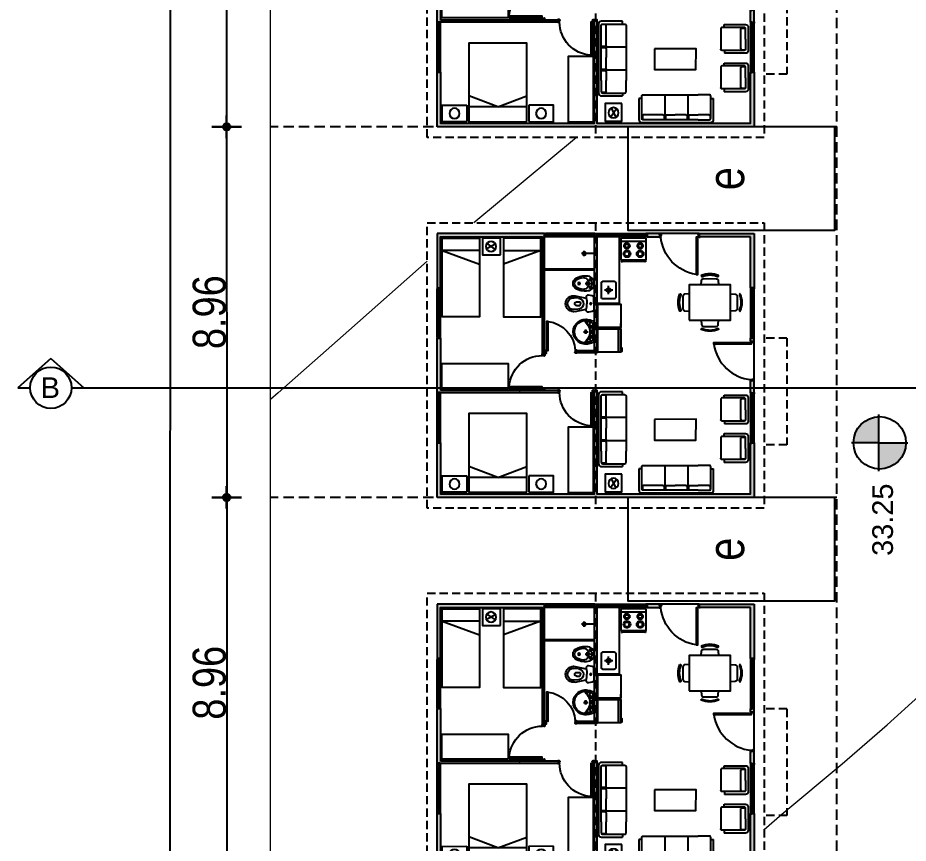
# Model space of a CAD drawing. Header units: inches. Extents: x 203 to 1065, y -1127 to 921.
# Drawn here: x 741.71 to 763.23, y 739.84 to 759.78 of the extents above; entities that cross this region are included whole.
import ezdxf

# ---------------------------------------------------------------- set-up
doc = ezdxf.new("R2010")
doc.units = ezdxf.units.IN
doc.header["$MEASUREMENT"] = 0
doc.header["$PDMODE"] = 35
doc.linetypes.add('DASHED2', pattern=[0.375, 0.25, -0.125])
doc.linetypes.add('HIDDEN', pattern=[0.375, 0.25, -0.125])
for name, color, linetype in [('4-paneles', 3, 'Continuous'), ('4-PUERTA', 3, 'Continuous'), ('4-Ventana', 7, 'Continuous'), ('7-TECHO', 3, 'Continuous'), ('8-MUROS', 4, 'Continuous'), ('9-Equipamiento', 8, 'Continuous'), ('COTAS', 7, 'Continuous'), ('CURVAS', 32, 'Continuous'), ('D2', 40, 'Continuous'), ('Estacionamiento', 8, 'Continuous'), ('Mobiliario', 8, 'Continuous')]:
    doc.layers.add(name, color=color, linetype=linetype)
doc.layers.add('Limite terrenos', color=2, linetype='DASHED2', transparency=0.4)
doc.styles.add('COVINFUNSAN', font='arial.ttf', dxfattribs={"height": 0.5})
doc.styles.add('TECHNICLITE', font='techl___.ttf')
doc.dimstyles.new('1-100', dxfattribs={"dimscale": 0, "dimtxt": 0.09, "dimasz": 0.03, "dimexe": 0.12, "dimexo": 0.2, "dimgap": 0.005, "dimtad": 3, "dimzin": 0, "dimdsep": 46, "dimtxsty": 'TECHNICLITE', "dimblk1": 'COTA', "dimblk2": 'COTA', "dimsah": 1, "dimcen": 2.5, "dimse1": 1, "dimse2": 1, "dimclrd": 7, "dimclre": 7, "dimclrt": 7, "dimadec": 0, "dimazin": 0, "dimtfac": 1, "dimtdec": 6, "dimtmove": 2, "dimatfit": 3, "dimldrblk": 'COTA', "dimfxl": 1, "dimtolj": 1, "dimtzin": 0, "dimarcsym": 0})

# ---------------------------------------------------------------- blocks, each defined once
blk = doc.blocks.new('PERFIL PUERTA 1')
for p, q in [((-0.002, 0.04), (0.005, 0.04)), ((-0.002, 0.001), (-0.002, 0.002)), ((0, 0), (-0.002, 0)), ((-0.002, 0), (-0.002, 0)), ((0, 0), (-0.002, 0)), ((0, 0.038), (0.005, 0.038)), ((0, 0.032), (0, 0.038)), ((0, 0.032), (0.041, 0.032)), ((0, 0.024), (0, 0.031)), ((0.042, 0.031), (0, 0.031)), ((0, 0.024), (0.01, 0.024)), ((0, 0.013), (0, 0.023)), ((0.01, 0.023), (0, 0.023)), ((0, 0.009), (0, 0.014)), ((0, 0.001), (0, 0.009)), ((0, 0.001), (0.001, 0.001)), ((0, 0), (0, -0.009)), ((0.001, 0.001), (0.001, -0.009)), ((0.005, 0.038), (0.005, 0.04)), ((0.01, 0.023), (0.01, 0.024)), ((0.037, 0.038), (0.037, 0.04)), ((0.037, 0.04), (0.048, 0.04)), ((0.037, 0.038), (0.041, 0.038)), ((0.041, 0.032), (0.041, 0.038)), ((0.042, 0.031), (0.042, 0.038)), ((0.042, 0.038), (0.058, 0.038)), ((0.046, 0.055), (0.049, 0.055)), ((0.046, 0.052), (0.046, 0.055)), ((0.046, 0.052), (0.047, 0.052)), ((0.046, 0.046), (0.046, 0.049)), ((0.046, 0.049), (0.047, 0.049)), ((0.046, 0.046), (0.048, 0.046)), ((0.047, 0.053), (0.048, 0.053)), ((0.047, 0.052), (0.047, 0.053)), ((0.047, 0.048), (0.047, 0.049)), ((0.047, 0.048), (0.048, 0.048)), ((0.048, 0.048), (0.048, 0.053)), ((0.048, 0.04), (0.048, 0.046)), ((0.049, 0.04), (0.049, 0.055)), ((0.049, 0.04), (0.059, 0.04)), ((0.05, 0.023), (0.05, 0.024)), ((0.05, 0.024), (0.058, 0.024)), ((0.058, 0.023), (0.05, 0.023)), ((0.056, 0.001), (0.058, 0.001)), ((0.056, 0.001), (0.056, -0.009)), ((0.057, 0.031), (0.057, 0.032)), ((0.057, 0.032), (0.058, 0.032)), ((0.058, 0.031), (0.057, 0.031)), ((0.058, 0.032), (0.058, 0.038)), ((0.058, 0.024), (0.058, 0.031)), ((0.058, 0.013), (0.058, 0.023)), ((0.058, 0.009), (0.058, 0.014)), ((0.058, 0.001), (0.058, 0.009)), ((0.058, 0), (0.058, -0.009)), ((0.058, 0), (0.059, 0)), ((0.059, 0), (0.058, 0)), ((0.059, 0), (0.059, 0)), ((0, -0.009), (0.001, -0.009)), ((0.056, -0.009), (0.058, -0.009))]:
    blk.add_line(p, q)
for radius in [0.00228, 0.00128]:
    blk.add_circle((-0.002, 0.042), radius)
for centre, radius, start, end in [((-0.006, 0.008), 0.004, 15.4778, 15.4778), ((-0.006, 0.04), 0.004, 344.5222, 353.5674), ((-0.001, 0.039), 0.000208, 164.5222, 254.3626), ((-0.002, 0.038), 0.000926, 315.0751, 43.9996), ((-0.001, 0.038), 0.000208, 108.652, 250.079), ((-0.002, 0.037), 0.000926, 316.0004, 45.3053), ((-0.002, 0.035), 0.000926, 315.0751, 47.463), ((-0.001, 0.036), 0.000208, 105.6374, 242.4915), ((-0.002, 0.033), 0.000926, 316.0004, 45.3053), ((-0.001, 0.034), 0.000208, 108.652, 250.079), ((-0.006, 0.032), 0.004, 359.3447, 0.6553), ((-0.001, 0.033), 0.000208, 105.6374, 180.6553), ((-0.002, 0.032), 0.000926, 315.0751, 43.9996), ((-0.001, 0.032), 0.000208, 179.3447, 254.3626), ((-0.002, 0.03), 0.000926, 316.0004, 45.3053), ((-0.001, 0.031), 0.000208, 108.652, 250.079), ((-0.001, 0.029), 0.000208, 105.6374, 242.4915), ((-0.002, 0.028), 0.000926, 315.0751, 47.463), ((-0.001, 0.027), 0.000208, 108.652, 250.079), ((-0.002, 0.026), 0.000926, 316.0004, 45.3053), ((-0.006, 0.024), 0.004, 0, 15.4778), ((-0.001, 0.026), 0.000208, 105.6374, 195.4778), ((-0.006, 0.024), 0.004, 344.5222, 0), ((-0.001, 0.023), 0.000208, 164.5222, 254.3626), ((-0.002, 0.023), 0.000926, 315.0751, 43.9996), ((-0.001, 0.022), 0.000208, 108.652, 250.079), ((-0.002, 0.021), 0.000926, 316.0004, 45.3053), ((-0.002, 0.019), 0.000926, 315.0751, 47.463), ((-0.001, 0.02), 0.000208, 105.6374, 242.4915), ((-0.002, 0.017), 0.000926, 316.0004, 45.3053), ((-0.001, 0.018), 0.000208, 108.652, 250.079), ((-0.001, 0.017), 0.000208, 105.6374, 195.4778), ((-0.006, 0.015), 0.004, 8.6374, 15.4778), ((-0.001, 0.016), 0.000208, 164.5222, 254.3626), ((-0.006, 0.017), 0.004, 344.5222, 351.3626), ((-0.002, 0.015), 0.000926, 315.0751, 43.9996), ((-0.001, 0.014), 0.000208, 108.652, 250.079), ((-0.002, 0.013), 0.000926, 316.0004, 45.3053), ((-0.002, 0.011), 0.000926, 315.0751, 47.463), ((-0.001, 0.012), 0.000208, 105.6374, 242.4915), ((-0.001, 0.01), 0.000208, 108.652, 250.079), ((-0.002, 0.01), 0.000926, 316.0004, 45.3053), ((-0.001, 0.009), 0.000208, 164.5222, 254.3626), ((-0.001, 0.009), 0.000208, 105.6374, 195.4778), ((-0.002, 0.008), 0.000926, 315.0751, 43.9996), ((-0.002, 0.006), 0.000926, 316.0004, 45.3053), ((-0.001, 0.007), 0.000208, 108.652, 250.079), ((-0.001, 0.005), 0.000208, 105.6374, 242.4915), ((-0.002, 0.004), 0.000926, 315.0751, 47.463), ((-0.001, 0.003), 0.000208, 108.652, 250.079), ((-0.002, 0.003), 0.000926, 316.0004, 45.3053), ((-0.001, 0.002), 0.000208, 105.6374, 195.4778), ((-0.006, 0), 0.004, 0, 15.4778), ((0.063, 0.04), 0.004, 186.4326, 195.4778), ((0.06, 0.038), 0.000926, 136.0004, 224.9249), ((0.059, 0.039), 0.000208, 285.6374, 15.4778), ((0.059, 0.038), 0.000208, 289.921, 71.348), ((0.06, 0.037), 0.000926, 134.6947, 223.9996), ((0.059, 0.036), 0.000208, 297.5085, 74.3626), ((0.06, 0.035), 0.000926, 132.537, 224.9249), ((0.059, 0.034), 0.000208, 289.921, 71.348), ((0.06, 0.033), 0.000926, 134.6947, 223.9996), ((0.059, 0.033), 0.000208, 359.3447, 74.3626), ((0.059, 0.032), 0.000208, 285.6374, 0.6553), ((0.06, 0.032), 0.000926, 136.0004, 224.9249), ((0.059, 0.031), 0.000208, 289.921, 71.348), ((0.06, 0.03), 0.000926, 134.6947, 223.9996), ((0.06, 0.028), 0.000926, 132.537, 224.9249), ((0.059, 0.029), 0.000208, 297.5085, 74.3626), ((0.06, 0.026), 0.000926, 134.6947, 223.9996), ((0.059, 0.027), 0.000208, 289.921, 71.348), ((0.059, 0.026), 0.000208, 344.5222, 74.3626), ((0.063, 0.024), 0.004, 164.5222, 180), ((0.059, 0.024), 0.000208, 285.6374, 15.4778), ((0.06, 0.023), 0.000926, 136.0004, 224.9249), ((0.063, 0.025), 0.004, 186.4326, 195.4778), ((0.059, 0.022), 0.000208, 289.921, 71.348), ((0.06, 0.021), 0.000926, 134.6947, 223.9996), ((0.059, 0.02), 0.000208, 297.5085, 74.3626), ((0.06, 0.02), 0.000926, 132.537, 224.9249), ((0.059, 0.019), 0.000208, 289.921, 71.348), ((0.06, 0.018), 0.000926, 134.6947, 223.9996), ((0.06, 0.016), 0.000926, 136.0004, 224.9249), ((0.059, 0.017), 0.000208, 285.6374, 0.6553), ((0.059, 0.017), 0.000208, 359.3447, 74.3626), ((0.06, 0.014), 0.000926, 134.6947, 223.9996), ((0.059, 0.015), 0.000208, 289.921, 71.348), ((0.059, 0.014), 0.000208, 297.5085, 74.3626), ((0.06, 0.013), 0.000926, 132.537, 224.9249), ((0.059, 0.012), 0.000208, 289.921, 71.348), ((0.06, 0.011), 0.000926, 134.6947, 223.9996), ((0.063, 0.009), 0.004, 164.5222, 180), ((0.059, 0.01), 0.000208, 344.5222, 74.3626), ((0.063, 0.009), 0.004, 180, 195.4778), ((0.059, 0.008), 0.000208, 285.6374, 15.4778), ((0.06, 0.007), 0.000926, 136.0004, 224.9249), ((0.059, 0.006), 0.000208, 289.921, 71.348), ((0.06, 0.006), 0.000926, 134.6947, 223.9996), ((0.059, 0.005), 0.000208, 297.5085, 74.3626), ((0.06, 0.004), 0.000926, 132.537, 224.9249), ((0.06, 0.002), 0.000926, 134.6947, 223.9996), ((0.059, 0.003), 0.000208, 289.921, 71.348), ((0.059, 0.001), 0.000208, 344.5222, 74.3626), ((0.063, 0), 0.004, 164.5222, 180), ((0.064, 0.032), 0.004, 179.3447, 180.6553), ((0.064, 0.017), 0.004, 179.3447, 180.6553)]:
    blk.add_arc(centre, radius, start, end)
blk = doc.blocks.new('PERFIL PUERTA')
blk.add_lwpolyline([(0.026, -0.008), (0.026, -0.009), (0.025, -0.008), (0.025, -0.009), (0.024, -0.008), (0.024, -0.009), (0.023, -0.008), (0.023, -0.009), (0.022, -0.008), (0.022, -0.009), (0.021, -0.008), (0.021, -0.009), (0.02, -0.008), (0.02, -0.009), (0.019, -0.008), (0.019, -0.009), (0.018, -0.008), (0.018, -0.009), (0.017, -0.008), (0.017, -0.009), (0.016, -0.008), (0.016, -0.009), (0.015, -0.008), (0.015, -0.009), (0.005, -0.009), (0.004, -0.008), (0.004, -0.009), (0.003, -0.008), (0.003, -0.009), (0.002, -0.008), (0.002, -0.009), (0.001, -0.008), (0.001, -0.009), (0, -0.008), (0, -0.009), (-0.001, -0.008), (-0.001, -0.009), (-0.002, -0.008), (-0.002, -0.009), (-0.003, -0.008), (-0.003, -0.009), (-0.004, -0.008), (-0.004, -0.009), (-0.005, -0.008), (-0.005, -0.009), (-0.006, -0.008), (-0.006, -0.009), (-0.007, -0.008), (-0.007, -0.009), (-0.011, -0.009), (-0.011, -0.012), (-0.008, -0.012, -0.414214), (-0.007, -0.013), (-0.007, -0.013), (-0.016, -0.013, 0.414214), (-0.017, -0.014), (-0.017, -0.019), (-0.015, -0.019), (-0.015, -0.021, -1), (-0.016, -0.021), (-0.016, -0.02), (-0.017, -0.02), (-0.017, -0.026), (-0.016, -0.026), (-0.016, -0.025, -1), (-0.015, -0.025), (-0.015, -0.027), (-0.018, -0.027, -0.414214), (-0.019, -0.026), (-0.019, -0.014, 0.414214), (-0.02, -0.013), (-0.032, -0.013), (-0.032, -0.012, 0.194303), (-0.033, -0.011, 0.403853), (-0.033, -0.008, 0.403853), (-0.033, -0.006, 0.403853), (-0.033, -0.003, 0.403853), (-0.033, -0.001, 0.403853), (-0.033, 0.002, 0.403853), (-0.033, 0.004, 0.403853), (-0.033, 0.007, 0.403853), (-0.033, 0.009, 0.403853), (-0.033, 0.012, 0.403853), (-0.033, 0.014, 0.403853), (-0.033, 0.017, 0.403853), (-0.033, 0.019, 0.403853), (-0.033, 0.022, 0.403853), (-0.033, 0.024, 0.194303), (-0.032, 0.026), (-0.032, 0.027), (-0.031, 0.027), (-0.031, 0.017), (-0.031, 0.001, 0.414214), (-0.03, 0), (-0.025, 0, -0.414214), (-0.025, -0.001), (-0.025, -0.001, -0.414214), (-0.025, -0.001), (-0.031, -0.001), (-0.031, -0.007), (-0.029, -0.007), (-0.029, -0.008), (-0.03, -0.008, 0.414214), (-0.031, -0.009), (-0.031, -0.011, 0.414214), (-0.03, -0.012), (-0.013, -0.012, 0.414214), (-0.012, -0.011), (-0.012, -0.009), (-0.012, -0.008, -0.414214), (-0.011, -0.007), (0.031, -0.007), (0.031, -0.001), (0.025, -0.001, -0.414214), (0.025, -0.001), (0.025, -0.001, -0.414214), (0.025, 0), (0.03, 0, 0.414214), (0.031, 0.001), (0.031, 0.017), (0.031, 0.027), (0.032, 0.027), (0.032, 0.026, 0.194303), (0.033, 0.024, 0.403853), (0.033, 0.022, 0.403853), (0.033, 0.019, 0.403853), (0.033, 0.017, 0.403853), (0.033, 0.014, 0.403853), (0.033, 0.012, 0.403853), (0.033, 0.009, 0.403853), (0.033, 0.007, 0.403853), (0.033, 0.004, 0.403853), (0.033, 0.002, 0.403853), (0.033, -0.001, 0.403853), (0.033, -0.003, 0.403853), (0.033, -0.006, 0.403853), (0.033, -0.008, 0.403853), (0.033, -0.011, 0.194303), (0.032, -0.012), (0.032, -0.013), (0.026, -0.013), (0.026, -0.013, -0.414214), (0.027, -0.012), (0.031, -0.012), (0.031, -0.009), (0.027, -0.009)], format="xyb", close=True)
blk = doc.blocks.new('PUERTA 80 C1')
blk.add_lwpolyline([(-0.047, 0.06), (-0.087, 0.06), (-0.087, 0.86), (-0.047, 0.86)], close=True)
at = {"layer": '4-PUERTA', "color": 9}
blk.add_arc((-0.028, 0.049), 0.813, 94.1302, 179.4639, dxfattribs=at)
at = {"rotation": 90}
blk.add_blockref('PERFIL PUERTA', (-0.855, 0.03), dxfattribs=at)
at = {"xscale": -1, "rotation": 90}
blk.add_blockref('PERFIL PUERTA 1', (0, 0.059), dxfattribs=at)
blk = doc.blocks.new('PERFIL VENTANA')
for p, q in [((0, 0.03), (0.019, 0.03)), ((0, 0.03), (0, 0.022)), ((0.001, 0.022), (0, 0.022)), ((0.001, 0.028), (0.001, 0.022)), ((0.001, 0.028), (0.007, 0.028)), ((0.007, -0.028), (0.007, 0.028)), ((0.008, 0.013), (0.008, 0.028)), ((0.008, 0.028), (0.02, 0.028)), ((0.008, 0.013), (0.028, 0.013)), ((0.008, -0.012), (0.008, 0.012)), ((0.008, 0.012), (0.029, 0.012)), ((0.019, 0.034), (0.03, 0.034)), ((0.019, 0.034), (0.019, 0.03)), ((0.02, 0.032), (0.02, 0.028)), ((0.02, 0.032), (0.03, 0.032)), ((0.023, 0.017), (0.023, 0.018)), ((0.023, 0.018), (0.029, 0.018)), ((0.023, 0.017), (0.028, 0.017)), ((0.03, 0.034), (0.03, 0.032)), ((0.001, -0.022), (0, -0.022)), ((0, -0.03), (0, -0.022)), ((0, -0.03), (0.03, -0.03)), ((0.001, -0.028), (0.001, -0.022)), ((0.001, -0.028), (0.007, -0.028)), ((0.008, -0.012), (0.029, -0.012)), ((0.008, -0.028), (0.008, -0.013)), ((0.008, -0.013), (0.028, -0.013)), ((0.008, -0.028), (0.019, -0.028)), ((0.02, -0.026), (0.019, -0.026)), ((0.019, -0.028), (0.019, -0.026)), ((0.02, -0.028), (0.02, -0.026)), ((0.02, -0.028), (0.03, -0.028)), ((0.023, -0.017), (0.023, -0.018)), ((0.023, -0.017), (0.028, -0.017)), ((0.023, -0.018), (0.029, -0.018)), ((0.03, -0.03), (0.03, -0.028))]:
    blk.add_line(p, q)
for centre, radius, start, end in [((0.026, 0.015), 0.00298, 322.3763, 37.6237), ((0.026, 0.015), 0.00441, 312.5645, 47.4355), ((0.026, -0.015), 0.00298, 322.3763, 37.6237), ((0.026, -0.015), 0.00441, 312.5645, 47.4355)]:
    blk.add_arc(centre, radius, start, end)
blk = doc.blocks.new('PERFIL VENTANA2')
for p, q in [((0, 0.007), (-0.033, 0.007)), ((-0.033, 0.007), (-0.033, 0.005)), ((-0.033, 0.005), (-0.032, 0.005)), ((-0.033, 0), (-0.032, 0)), ((-0.033, -0.007), (-0.033, 0)), ((-0.023, 0.006), (-0.032, 0.006)), ((-0.032, 0.006), (-0.032, 0.005)), ((-0.032, -0.006), (-0.032, 0)), ((-0.023, -0.006), (-0.023, 0.006)), ((-0.021, -0.006), (-0.021, 0.006)), ((-0.009, 0.006), (-0.021, 0.006)), ((-0.009, -0.006), (-0.009, 0.006)), ((-0.007, -0.006), (-0.007, 0.006)), ((-0.001, 0.006), (-0.007, 0.006)), ((-0.001, 0.006), (-0.001, -0.006)), ((0, 0.007), (0, -0.007)), ((0, -0.007), (-0.033, -0.007)), ((-0.023, -0.006), (-0.032, -0.006)), ((-0.009, -0.006), (-0.021, -0.006)), ((-0.001, -0.006), (-0.007, -0.006))]:
    blk.add_line(p, q)
blk = doc.blocks.new('VENTANA C1')
for p, q in [((0.017, 0.022), (0.017, 0.019)), ((0.017, 0.022), (0.05, 0.022)), ((0.017, 0.019), (0.018, 0.019)), ((0.017, 0.011), (0.018, 0.011)), ((0.017, 0.011), (0.017, 0.007)), ((0.017, 0.007), (0.05, 0.007)), ((0.018, 0.021), (0.018, 0.019)), ((0.018, 0.021), (0.031, 0.021)), ((0.018, 0.011), (0.018, 0.009)), ((0.018, 0.009), (0.031, 0.009)), ((0.031, 0.009), (0.031, 0.021)), ((0.032, 0.009), (0.032, 0.021)), ((0.032, 0.021), (0.038, 0.021)), ((0.032, 0.009), (0.038, 0.009)), ((0.038, 0.009), (0.038, 0.021)), ((0.04, 0.009), (0.04, 0.021)), ((0.04, 0.021), (0.049, 0.021)), ((0.04, 0.009), (0.049, 0.009)), ((0.049, 0.021), (0.049, 0.02)), ((0.05, 0.02), (0.049, 0.02)), ((0.05, 0.015), (0.049, 0.015)), ((0.049, 0.009), (0.049, 0.015)), ((0.05, 0.022), (0.05, 0.02)), ((0.05, 0.007), (0.05, 0.015)), ((1.168, -0.007), (1.168, -0.015)), ((1.201, -0.007), (1.168, -0.007)), ((1.168, -0.02), (1.169, -0.02)), ((1.168, -0.022), (1.168, -0.02)), ((1.201, -0.022), (1.168, -0.022)), ((1.169, -0.009), (1.169, -0.015)), ((1.178, -0.009), (1.169, -0.009)), ((1.169, -0.021), (1.169, -0.02)), ((1.178, -0.021), (1.169, -0.021)), ((1.178, -0.009), (1.178, -0.021)), ((1.18, -0.009), (1.18, -0.021)), ((1.186, -0.009), (1.18, -0.009)), ((1.186, -0.021), (1.18, -0.021)), ((1.186, -0.009), (1.186, -0.021)), ((1.2, -0.009), (1.187, -0.009)), ((1.187, -0.009), (1.187, -0.021)), ((1.2, -0.021), (1.187, -0.021)), ((1.2, -0.011), (1.2, -0.009)), ((1.201, -0.011), (1.2, -0.011)), ((1.2, -0.021), (1.2, -0.019)), ((1.201, -0.019), (1.2, -0.019)), ((1.201, -0.011), (1.201, -0.007)), ((1.201, -0.022), (1.201, -0.019))]:
    blk.add_line(p, q)
for points in [[(0.607, 0.006), (0.615, 0.006), (0.615, -0.007), (0.607, -0.007)], [(0.608, 0.005), (0.614, 0.005), (0.614, -0.005), (0.608, -0.005)]]:
    blk.add_lwpolyline(points, close=True)
at = {"layer": '4-Ventana', "color": 8}
for p, q in [((0.008, 0.003), (0.607, 0.003)), ((0.02, 0.028), (1.202, 0.028)), ((0.03, 0.034), (1.192, 0.034)), ((0.615, 0.003), (1.214, 0.003)), ((0.008, -0.003), (0.607, -0.003)), ((0.02, -0.026), (1.202, -0.026)), ((0.03, -0.03), (1.192, -0.03)), ((0.615, -0.003), (1.214, -0.003))]:
    blk.add_line(p, q, dxfattribs=at)
at = {"layer": '4-Ventana'}
for points in [[(0.046, 0.02), (0.587, 0.02), (0.587, 0.015), (0.046, 0.015)], [(0.625, -0.015), (1.174, -0.015), (1.174, -0.02), (0.625, -0.02)]]:
    blk.add_lwpolyline(points, close=True, dxfattribs=at)
for name, p in [('PERFIL VENTANA', (0, 0)), ('PERFIL VENTANA2', (0.615, 0.015))]:
    blk.add_blockref(name, p)
at = {"xscale": -1}
blk.add_blockref('PERFIL VENTANA', (1.222, 0), dxfattribs=at)
at = {"rotation": 180}
blk.add_blockref('PERFIL VENTANA2', (0.598, -0.015), dxfattribs=at)
blk = doc.blocks.new('BANDEROLA C1')
at = {"color": 8}
for p, q in [((0.008, 0.003), (0.621, 0.003)), ((0.02, 0.028), (1.202, 0.028)), ((0.03, 0.034), (1.192, 0.034)), ((0.03, 0.032), (1.192, 0.032)), ((0.63, 0.003), (1.214, 0.003)), ((0.008, -0.003), (0.621, -0.003)), ((0.02, -0.026), (1.202, -0.026)), ((0.03, -0.03), (1.192, -0.03)), ((0.63, -0.003), (1.214, -0.003))]:
    blk.add_line(p, q, dxfattribs=at)
for p, q in [((0.017, 0.022), (0.017, 0.019)), ((0.017, 0.022), (0.051, 0.022)), ((0.017, 0.019), (0.019, 0.019)), ((0.017, 0.011), (0.017, 0.007)), ((0.017, 0.011), (0.019, 0.011)), ((0.017, 0.007), (0.051, 0.007)), ((0.019, 0.021), (0.019, 0.019)), ((0.019, 0.021), (0.032, 0.021)), ((0.019, 0.011), (0.019, 0.009)), ((0.019, 0.009), (0.032, 0.009)), ((0.032, 0.009), (0.032, 0.021)), ((0.033, 0.009), (0.033, 0.021)), ((0.033, 0.021), (0.039, 0.021)), ((0.033, 0.009), (0.039, 0.009)), ((0.039, 0.009), (0.039, 0.021)), ((0.04, 0.009), (0.04, 0.021)), ((0.04, 0.021), (0.049, 0.021)), ((0.04, 0.009), (0.049, 0.009)), ((0.049, 0.021), (0.049, 0.02)), ((0.051, 0.02), (0.049, 0.02)), ((0.051, 0.015), (0.049, 0.015)), ((0.049, 0.009), (0.049, 0.015)), ((0.051, 0.022), (0.051, 0.02)), ((0.051, 0.007), (0.051, 0.015)), ((1.171, -0.007), (1.171, -0.015)), ((1.204, -0.007), (1.171, -0.007)), ((1.171, -0.015), (1.172, -0.015)), ((1.171, -0.02), (1.172, -0.02)), ((1.171, -0.022), (1.171, -0.02)), ((1.204, -0.022), (1.171, -0.022)), ((1.172, -0.009), (1.172, -0.015)), ((1.181, -0.009), (1.172, -0.009)), ((1.172, -0.021), (1.172, -0.02)), ((1.181, -0.021), (1.172, -0.021)), ((1.181, -0.009), (1.181, -0.021)), ((1.183, -0.009), (1.183, -0.021)), ((1.188, -0.009), (1.183, -0.009)), ((1.188, -0.021), (1.183, -0.021)), ((1.188, -0.009), (1.188, -0.021)), ((1.202, -0.009), (1.19, -0.009)), ((1.19, -0.009), (1.19, -0.021)), ((1.202, -0.021), (1.19, -0.021)), ((1.202, -0.011), (1.202, -0.009)), ((1.204, -0.011), (1.202, -0.011)), ((1.202, -0.021), (1.202, -0.019)), ((1.204, -0.019), (1.202, -0.019)), ((1.204, -0.011), (1.204, -0.007)), ((1.204, -0.022), (1.204, -0.019))]:
    blk.add_line(p, q)
for points in [[(0.042, 0.02), (0.601, 0.02), (0.601, 0.015), (0.042, 0.015)], [(0.639, -0.015), (1.178, -0.015), (1.178, -0.02), (0.639, -0.02)]]:
    blk.add_lwpolyline(points, close=True, dxfattribs=at)
for points in [[(0.621, 0.006), (0.63, 0.006), (0.63, -0.007), (0.621, -0.007)], [(0.622, 0.005), (0.628, 0.005), (0.628, -0.005), (0.622, -0.005)]]:
    blk.add_lwpolyline(points, close=True)
for name, p in [('PERFIL VENTANA', (0, 0)), ('PERFIL VENTANA2', (0.63, 0.015))]:
    blk.add_blockref(name, p)
at = {"xscale": -1}
blk.add_blockref('PERFIL VENTANA', (1.222, 0), dxfattribs=at)
at = {"rotation": 180}
blk.add_blockref('PERFIL VENTANA2', (0.612, -0.015), dxfattribs=at)
blk = doc.blocks.new('*U54')
at = {"layer": '4-paneles'}
blk.add_lwpolyline([(-1.18, -0.03), (-0.754, -0.03), (-0.754, 0.03), (-1.18, 0.03)], close=True, dxfattribs=at)
at = {"layer": '4-PUERTA'}
blk.add_lwpolyline([(-0.045, 0.03), (-0.085, 0.03), (-0.085, 0.73), (-0.045, 0.73)], close=True, dxfattribs=at)
at = {"layer": '4-PUERTA', "color": 9}
blk.add_arc((0.018, -0.023), 0.76, 97.8162, 176.2807, dxfattribs=at)
at = {"rotation": 90}
for name, p in [('PERFIL PUERTA', (-0.753, 0)), ('PERFIL PUERTA 1', (0, -0.031))]:
    blk.add_blockref(name, p, dxfattribs=at)
blk = doc.blocks.new('PUERTA 90')
at = {"layer": '4-PUERTA'}
blk.add_lwpolyline([(-0.045, 0.03), (-0.085, 0.03), (-0.085, 0.93), (-0.045, 0.93)], close=True, dxfattribs=at)
at = {"layer": '4-PUERTA', "color": 252}
blk.add_arc((0.063, -0.066), 1.007, 98.4244, 174.7413, dxfattribs=at)
at = {"rotation": 90}
for name, p in [('PERFIL PUERTA', (-0.953, 0)), ('PERFIL PUERTA 1', (0, -0.031))]:
    blk.add_blockref(name, p, dxfattribs=at)
blk = doc.blocks.new('COCINA1')
at = {"linetype": 'Continuous'}
for p, q in [((0, 0.304), (0, -0.304)), ((0.52, 0.304), (0, 0.304)), ((0.08, 0.304), (0.08, -0.304)), ((0.184, 0.24), (0.184, 0.184)), ((0.376, 0.256), (0.376, 0.192)), ((0.52, -0.304), (0.52, 0.304)), ((0.52, 0.288), (0.568, 0.288)), ((0.568, 0.272), (0.52, 0.272)), ((0.544, 0.272), (0.544, -0.272)), ((0.552, -0.272), (0.552, 0.272)), ((0.56, 0.272), (0.56, -0.272)), ((0.568, 0.288), (0.568, 0.272)), ((0.104, 0.16), (0.16, 0.16)), ((0.184, 0.136), (0.184, 0.08)), ((0.208, 0.16), (0.264, 0.16)), ((0.28, 0.16), (0.344, 0.16)), ((0.376, 0.128), (0.376, 0.064)), ((0.408, 0.16), (0.472, 0.16)), ((0.104, -0.16), (0.16, -0.16)), ((0.184, -0.136), (0.184, -0.08)), ((0.184, -0.24), (0.184, -0.184)), ((0.208, -0.16), (0.264, -0.16)), ((0.28, -0.16), (0.344, -0.16)), ((0.376, -0.128), (0.376, -0.064)), ((0.376, -0.256), (0.376, -0.192)), ((0.408, -0.16), (0.472, -0.16)), ((0, -0.304), (0.52, -0.304)), ((0.568, -0.272), (0.52, -0.272)), ((0.52, -0.288), (0.568, -0.288)), ((0.568, -0.288), (0.568, -0.272))]:
    blk.add_line(p, q, dxfattribs=at)
for centre, radius in [((0.184, 0.16), 0.068), ((0.376, 0.16), 0.084), ((0.376, 0.16), 0.06), ((0.184, 0.16), 0.044), ((0.184, -0.16), 0.068), ((0.184, -0.16), 0.044), ((0.376, -0.16), 0.084), ((0.376, -0.16), 0.06)]:
    blk.add_circle(centre, radius, dxfattribs=at)
blk = doc.blocks.new('HEL1-PL')
for points in [[(2, -41), (73, -41), (73, 41), (2, 41)], [(75, -41), (82, -41), (82, 41), (75, 41)], [(84.3, 37.3), (86.6, 37.3), (86.6, 27.4), (84.3, 27.4)]]:
    blk.add_lwpolyline(points, close=True)
blk = doc.blocks.new('1sillon3c')
at = {"color": 0}
for p, q in [((0.58, 0.834), (0.58, 0.904)), ((0.16, 0.819), (0.071, 0.819)), ((0.18, 0.799), (0.18, 0.534)), ((0.18, 0.313), (0.18, 0.534)), ((0.16, 0.293), (0.064, 0.293)), ((0.664, 0.278), (0.064, 0.278)), ((0.16, 0.263), (0.071, 0.263)), ((0.18, 0.243), (0.18, -0.022)), ((0.18, -0.243), (0.18, -0.022)), ((0.16, -0.263), (0.064, -0.263)), ((0.664, -0.278), (0.064, -0.278)), ((0.16, -0.293), (0.064, -0.293)), ((0.18, -0.313), (0.18, -0.799)), ((0.16, -0.819), (0.071, -0.819)), ((0.58, -0.834), (0.58, -0.904))]:
    blk.add_line(p, q, dxfattribs=at)
for points in [[(0.58, -0.904), (0.07, -0.904, -0.414214), (0, -0.834), (0, 0.834), (0, 0.834, -0.414214), (0.07, 0.904), (0.58, 0.904, -0.42137)], [(0.064, 0.534), (0.064, 0.804, -0.414214), (0.094, 0.834), (0.634, 0.834, -0.414214), (0.664, 0.804)], [(0.664, 0.804), (0.664, 0.534, -0.37482)], [(0.064, 0.534), (0.064, -0.804, 0.414214), (0.094, -0.834), (0.634, -0.834, 0.414214), (0.664, -0.804)], [(0.664, -0.804), (0.664, 0.534, 0.129153)]]:
    blk.add_lwpolyline(points, format="xyb", dxfattribs=at)
for centre, start, end in [((0.16, 0.799), 0, 90), ((0.16, 0.313), 270, 0), ((0.16, 0.243), 0, 90), ((0.16, -0.243), 270, 0), ((0.16, -0.313), 0, 90), ((0.16, -0.799), 270, 0)]:
    blk.add_arc(centre, 0.02, start, end, dxfattribs=at)
blk = doc.blocks.new('sillon solo')
at = {"layer": '9-Equipamiento'}
for p, q in [((-0.278, 0.579), (-0.348, 0.579)), ((0.278, 0.58), (0.348, 0.58)), ((-0.263, 0.16), (-0.263, 0.064)), ((-0.243, 0.18), (0.243, 0.18)), ((0.263, 0.16), (0.263, 0.071))]:
    blk.add_line(p, q, dxfattribs=at)
for points in [[(-0.008, 0.064), (-0.248, 0.064, -0.414214), (-0.278, 0.094), (-0.278, 0.634, -0.414214), (-0.248, 0.664)], [(0.248, 0.664), (-0.248, 0.664, 0.129153)], [(-0.008, 0.064), (0.248, 0.064, 0.414214), (0.278, 0.094), (0.278, 0.634, 0.414214), (0.248, 0.664)], [(0.348, 0.58), (0.348, 0.07, -0.414214), (0.278, 0), (-0.278, 0), (-0.278, 0, -0.414214), (-0.348, 0.07), (-0.348, 0.579, -0.42137)]]:
    blk.add_lwpolyline(points, format="xyb", dxfattribs=at)
for centre, start, end in [((-0.243, 0.16), 90.0034, 180.0034), ((0.243, 0.16), 0.0034, 90.0034)]:
    blk.add_arc(centre, 0.02, start, end, dxfattribs=at)
blk = doc.blocks.new('Bidetnordico')
at = {"color": 0}
for p, q in [((0, -0.08), (0, 0.02)), ((-0.15, -0.06), (-0.05, -0.06)), ((-0.1, -0.11), (-0.1, -0.01)), ((-0.05, -0.03), (0.05, -0.03)), ((-0.05, -0.15), (0.05, -0.15)), ((0, -0.2), (0, -0.1)), ((0.05, -0.06), (0.15, -0.06)), ((0.1, -0.11), (0.1, -0.01))]:
    blk.add_line(p, q, dxfattribs=at)
blk.add_lwpolyline([(0.139, -0.407, 0.159269), (0.175, -0.1), (0.16, -0.09), (0.1, 0.01), (-0.1, 0.01), (-0.16, -0.09), (-0.175, -0.1, 0.159269), (-0.139, -0.407, 0.638069)], format="xyb", close=True, dxfattribs=at)
for centre in [(-0.1, -0.06), (0, -0.03), (0, -0.15), (0.1, -0.06), (0, -0.35)]:
    blk.add_circle(centre, 0.025, dxfattribs=at)
for centre, radius, start, end in [((0, -0.25), 0.144, 357.5047, 182.4953), ((0.237, -0.212), 0.383, 186.6217, 207.0756), ((0, -0.35), 0.11, 199.2276, 340.7724), ((-0.237, -0.212), 0.383, 332.9244, 353.3783)]:
    blk.add_arc(centre, radius, start, end, dxfattribs=at)
blk = doc.blocks.new('Inodmochila')
at = {"color": 8}
for p, q in [((-0.189, -0.374), (-0.135, -0.106)), ((0.189, -0.374), (0.135, -0.106)), ((-0.131, -0.29), (-0.144, -0.395)), ((0.131, -0.29), (0.144, -0.395))]:
    blk.add_line(p, q, dxfattribs=at)
for points in [[(0, 0.079), (-0.14, 0.079, 0.352711), (-0.189, 0.04), (-0.208, -0.049, 0.541684), (-0.144, -0.108, -0.060637), (0, -0.091, -0.187796)], [(0, 0.079), (0.14, 0.079, -0.352711), (0.189, 0.04), (0.208, -0.049, -0.541684), (0.144, -0.108, 0.060637), (0, -0.091, 0.187796)], [(-0.043, -0.346), (-0.043, -0.268, -0.414214), (-0.023, -0.248), (0, -0.248)], [(0.043, -0.346), (0.043, -0.268, 0.414214), (0.023, -0.248), (0, -0.248)]]:
    blk.add_lwpolyline(points, format="xyb", dxfattribs=at)
for radius in [0.0189, 0.0189, 0.0139]:
    blk.add_circle((0, 0), radius, dxfattribs=at)
for centre, radius, start, end in [((0, -0.305), 0.132, 90, 173.2167), ((0, -0.305), 0.132, 6.7833, 90), ((0, -0.412), 0.193, 168.6739, 270), ((0, -0.412), 0.193, 141.6916, 142.0334), ((0, -0.412), 0.145, 173.2166, 270), ((-0.002, -0.345), 0.0412, 179.6418, 272.6053), ((0.002, -0.345), 0.0412, 267.3947, 0.3582), ((0, -0.412), 0.193, 270, 11.3261), ((0, -0.412), 0.145, 270, 6.7834), ((0, -0.412), 0.193, 37.9666, 38.3084)]:
    blk.add_arc(centre, radius, start, end, dxfattribs=at)
blk = doc.blocks.new('Lavatnordico')
at = {"color": 8}
for p, q in [((0.2, -0.027), (-0.2, -0.027)), ((-0.17, -0.08), (-0.07, -0.08)), ((-0.12, -0.13), (-0.12, -0.03)), ((-0.05, -0.07), (0.05, -0.07)), ((-0.05, -0.2), (0.05, -0.2)), ((0, -0.12), (0, -0.02)), ((0, -0.25), (0, -0.15)), ((0.07, -0.08), (0.17, -0.08)), ((0.12, -0.13), (0.12, -0.03))]:
    blk.add_line(p, q, dxfattribs=at)
for points in [[(0.246, 0), (-0.246, 0, 0.098119), (-0.29, -0.121, 0.494177), (0, -0.5, 0.494177), (0.29, -0.121, 0.098119)], [(-0.24, -0.156, 0.110975), (-0.229, -0.164, 0.102816), (-0.215, -0.167, 0.093051), (-0.2, -0.165, 0.087156), (-0.186, -0.157, 0.087156), (-0.176, -0.144, 0.093051), (-0.171, -0.13, 0.102816), (-0.172, -0.116, 0.110975), (-0.178, -0.104, 0.110975), (-0.189, -0.096, 0.102816), (-0.203, -0.092, 0.093051), (-0.218, -0.095, 0.087156), (-0.232, -0.103, 0.087156), (-0.242, -0.115, 0.093051), (-0.247, -0.129, 0.102816), (-0.246, -0.144, 0.110975)], [(0.24, -0.156, -0.110975), (0.229, -0.164, -0.102816), (0.215, -0.167, -0.093051), (0.2, -0.165, -0.087156), (0.186, -0.157, -0.087156), (0.176, -0.144, -0.093051), (0.171, -0.13, -0.102816), (0.172, -0.116, -0.110975), (0.178, -0.104, -0.110975), (0.189, -0.096, -0.102816), (0.203, -0.092, -0.093051), (0.218, -0.095, -0.087156), (0.232, -0.103, -0.087156), (0.242, -0.115, -0.093051), (0.247, -0.129, -0.102816), (0.246, -0.144, -0.110975)]]:
    blk.add_lwpolyline(points, format="xyb", close=True, dxfattribs=at)
for centre, radius in [((-0.12, -0.08), 0.025), ((0, -0.07), 0.025), ((0, -0.2), 0.025), ((0, -0.2), 0.02), ((0.12, -0.08), 0.025)]:
    blk.add_circle(centre, radius, dxfattribs=at)
for centre, radius, start, end in [((0, -0.2), 0.273, 164.4705, 270), ((0, -0.418), 0.318, 32.4176, 147.5824), ((0.089, -0.278), 0.382, 139.0798, 156.7648), ((0, -0.2), 0.273, 270, 15.5295), ((-0.089, -0.278), 0.382, 23.2352, 40.9202)]:
    blk.add_arc(centre, radius, start, end, dxfattribs=at)
blk = doc.blocks.new('2 Dorm')
at = {"layer": '8-MUROS'}
h = blk.add_hatch(color=252, dxfattribs=at)
h.dxf.hatch_style = 1
h.paths.add_polyline_path([(6.513, -7.547), (6.467, -4.95), (3.553, -5.001), (3.553, -5.001), (3.554, -5.061), (6.382, -5.011), (6.425, -7.465), (5.194, -7.487), (5.196, -7.57)])
h.paths.add_polyline_path([(2.721, -7.53), (2.671, -4.69), (2.611, -4.691), (2.662, -7.615), (3.984, -7.592), (3.983, -7.508)])
h.paths.add_polyline_path([(0.219, -7.574), (0.154, -3.858), (2.659, -3.814), (2.658, -3.754), (0.153, -3.798), (0.088, -0.082), (1.318, -0.061), (1.317, 0.023), (0, 0), (0.134, -7.659), (1.45, -7.636), (1.449, -7.552)])
h.paths.add_polyline_path([(3.568, -4.226), (3.628, -4.225), (3.62, -3.797), (6.391, -3.749), (6.446, -3.748), (6.445, -3.688), (3.559, -3.738)])
h.paths.add_polyline_path([(3.775, -0.018), (3.842, -0.017), (3.84, 0.067), (3.774, 0.066)])
h.paths.add_polyline_path([(2.53, -0.04), (2.825, -0.034), (2.824, 0.049), (2.529, 0.044)])
h.paths.add_polyline_path([(6.294, 0.026), (6.316, -1.216), (6.402, -1.214), (6.379, 0.111), (5.062, 0.088), (5.064, 0.005)])
h = blk.add_hatch(color=252, dxfattribs=at)
h.dxf.hatch_style = 1
h.paths.add_polyline_path([(6.332, -2.166), (6.338, -2.478), (6.424, -2.476), (6.419, -2.164)])
at = {"color": 8}
for p, q in [((2.824, 0.049), (3.774, 0.066)), ((6.402, -1.214), (6.419, -2.164))]:
    blk.add_line(p, q, dxfattribs=at)
at = {"layer": '7-TECHO', "linetype": 'HIDDEN', "ltscale": 0.8}
for p, q in [((3.834, 0.861), (1.256, 0.816)), ((3.834, 0.861), (3.843, 0.308)), ((1.256, 0.816), (1.266, 0.263)), ((6.634, 0.357), (-0.263, 0.236)), ((-0.263, 0.236), (-0.121, -7.904)), ((6.776, -7.784), (6.634, 0.357)), ((6.705, -3.714), (-0.192, -3.834)), ((-0.121, -7.904), (6.776, -7.784))]:
    blk.add_line(p, q, dxfattribs=at)
at = {"layer": '8-MUROS', "color": 4}
for p, q in [((2.529, 0.044), (2.824, 0.049)), ((3.774, 0.066), (3.85, 0.067)), ((3.85, 0.067), (3.852, -0.016)), ((6.379, 0.111), (5.062, 0.088)), ((5.062, 0.088), (5.064, 0.005)), ((5.064, 0.005), (6.294, 0.026)), ((6.294, 0.026), (6.316, -1.216)), ((6.402, -1.214), (6.379, 0.111)), ((2.53, -0.04), (2.825, -0.034)), ((3.775, -0.018), (3.852, -0.016)), ((6.316, -1.216), (6.402, -1.214)), ((6.338, -2.478), (6.332, -2.166)), ((6.419, -2.164), (6.424, -2.476)), ((6.424, -2.476), (6.338, -2.478)), ((2.671, -4.69), (2.611, -4.691)), ((2.611, -4.691), (2.662, -7.615)), ((2.721, -7.53), (2.671, -4.69)), ((3.983, -7.508), (2.721, -7.53)), ((3.984, -7.592), (3.983, -7.508)), ((2.662, -7.615), (3.984, -7.592))]:
    blk.add_line(p, q, dxfattribs=at)
at = {"layer": '8-MUROS', "color": 251}
for p, q in [((5.064, 0.005), (3.852, -0.016)), ((2.54, -0.039), (1.318, -0.061)), ((6.338, -2.478), (6.359, -3.69)), ((1.449, -7.552), (2.661, -7.531)), ((3.983, -7.508), (5.194, -7.487))]:
    blk.add_line(p, q, dxfattribs=at)
at = {"layer": '8-MUROS', "color": 8}
for p, q in [((5.58, -3.763), (5.601, -4.965)), ((5.96, -3.757), (5.965, -4.07)), ((5.901, -4.003), (6.027, -4.001))]:
    blk.add_line(p, q, dxfattribs=at)
at = {"layer": '8-MUROS', "color": 4}
for points in [[(0.134, -7.659), (1.45, -7.636), (1.449, -7.552), (0.219, -7.574), (0.154, -3.858), (2.659, -3.814), (2.658, -3.754), (0.153, -3.798), (0.088, -0.082), (1.318, -0.061), (1.317, 0.023), (0, 0), (0.134, -7.659)], [(2.53, -0.04), (2.529, 0.044)], [(2.825, -0.034), (2.824, 0.049)], [(3.775, -0.018), (3.774, 0.066)], [(6.332, -2.166), (6.419, -2.164)], [(6.391, -3.749), (6.446, -3.748), (6.445, -3.688), (3.559, -3.738), (3.568, -4.226), (3.628, -4.225), (3.62, -3.797), (6.391, -3.749)], [(6.513, -7.547), (5.196, -7.57), (5.194, -7.487), (6.425, -7.465), (6.382, -5.011), (3.554, -5.061), (3.553, -5.001), (3.553, -5.001), (6.467, -4.95), (6.513, -7.547)]]:
    blk.add_lwpolyline(points, dxfattribs=at)
at = {"layer": '8-MUROS', "color": 8}
blk.add_circle((5.964, -4.002), 0.039, dxfattribs=at)
at = {"layer": '9-Equipamiento'}
for p, q in [((4.749, -3.168), (6.349, -3.14)), ((4.759, -3.718), (4.749, -3.168)), ((6.349, -3.14), (6.359, -3.69)), ((5.56, -3.764), (5.581, -4.965)), ((6.36, -3.75), (6.381, -4.951))]:
    blk.add_line(p, q, dxfattribs=at)
for points in [[(5.239, -3.6), (5.253, -3.6), (5.265, -3.594), (5.274, -3.585), (5.282, -3.576), (5.288, -3.564), (5.288, -3.553), (5.283, -3.3), (5.283, -3.288), (5.277, -3.277), (5.268, -3.265), (5.259, -3.256), (5.247, -3.254), (5.233, -3.251), (4.904, -3.257), (4.889, -3.26), (4.877, -3.263), (4.869, -3.272), (4.86, -3.284), (4.857, -3.296), (4.855, -3.308), (4.859, -3.56), (4.862, -3.572), (4.865, -3.583), (4.874, -3.592), (4.883, -3.601), (4.895, -3.606), (4.91, -3.606), (5.239, -3.6)], [(4.971, -3.432), (5.171, -3.428)], [(5.021, -3.431), (5.024, -3.443), (5.027, -3.454), (5.034, -3.463), (5.039, -3.469), (5.051, -3.474), (5.063, -3.48), (5.078, -3.48), (5.092, -3.474), (5.104, -3.468), (5.113, -3.456), (5.116, -3.45), (5.118, -3.441), (5.121, -3.429), (5.118, -3.415), (5.115, -3.409), (5.112, -3.4), (5.103, -3.391), (5.091, -3.383), (5.076, -3.38), (5.061, -3.38), (5.05, -3.383), (5.038, -3.392), (5.032, -3.398), (5.027, -3.404), (5.024, -3.416), (5.021, -3.431)], [(5.033, -3.431), (5.033, -3.442), (5.039, -3.454), (5.048, -3.463), (5.057, -3.466), (5.069, -3.468), (5.078, -3.468), (5.089, -3.465), (5.098, -3.459), (5.104, -3.453), (5.11, -3.441), (5.112, -3.429), (5.109, -3.418), (5.103, -3.406), (5.097, -3.397), (5.088, -3.395), (5.076, -3.392), (5.067, -3.389), (5.056, -3.392), (5.047, -3.398), (5.038, -3.407), (5.033, -3.419), (5.033, -3.431)], [(5.069, -3.33), (5.073, -3.53)]]:
    blk.add_lwpolyline(points, dxfattribs=at)
at = {"layer": 'CURVAS', "lineweight": 0}
blk.add_lwpolyline([(2.688, -5.636), (2.627, -5.61)], dxfattribs=at)
at = {"layer": 'Mobiliario'}
for p, q in [((0.512, -3.445), (0.288, -3.337)), ((0.298, -3.462), (0.502, -3.32)), ((6.053, -5.051), (5.742, -5.956)), ((6.069, -5.951), (6.053, -5.051)), ((0.62, -5.438), (0.22, -5.445)), ((0.581, -5.485), (0.605, -6.885)), ((0.593, -6.185), (0.846, -5.481)), ((0.593, -6.185), (0.871, -6.88)), ((6.245, -6.354), (6.103, -6.15)), ((6.228, -6.14), (6.12, -6.364)), ((6.095, -7.433), (5.752, -6.538)), ((6.079, -6.533), (6.095, -7.433)), ((0.646, -6.931), (0.246, -6.938))]:
    blk.add_line(p, q, dxfattribs=at)
for points in [[(4.925, -0.25), (4.925, -0.252, -0.536397), (4.898, -0.271, 0.201961), (4.533, -0.278, -0.536397), (4.505, -0.26), (4.505, -0.257, -0.108787), (4.714, -0.207, -0.108787)], [(4.082, -1.207), (4.084, -1.206, 0.536397), (4.102, -1.178, -0.201961), (4.096, -0.814, 0.536397), (4.077, -0.787), (4.074, -0.787, 0.108787), (4.032, -0.997, 0.108787)], [(5.381, -1.184), (5.379, -1.184, -0.536397), (5.36, -1.156, 0.201961), (5.354, -0.792, -0.536397), (5.371, -0.764), (5.374, -0.764, -0.108787), (5.424, -0.973, -0.108787)], [(4.95, -1.706), (4.95, -1.704, 0.536397), (4.922, -1.686, -0.201961), (4.558, -1.692, 0.536397), (4.53, -1.711), (4.53, -1.714, 0.108787), (4.741, -1.756, 0.108787)]]:
    blk.add_lwpolyline(points, format="xyb", close=True, dxfattribs=at)
for points in [[(4.927, -0.475), (4.92, -0.371, 0.398895), (4.869, -0.324), (4.564, -0.33, 0.398895), (4.515, -0.378), (4.511, -0.482)], [(4.306, -1.201), (4.202, -1.197, -0.398895), (4.154, -1.148), (4.149, -0.843, -0.398895), (4.195, -0.792), (4.299, -0.785)], [(5.156, -1.186), (5.26, -1.178, 0.398895), (5.307, -1.128), (5.301, -0.823, 0.398895), (5.253, -0.774), (5.149, -0.77)], [(4.944, -1.482), (4.941, -1.585, -0.398895), (4.892, -1.634), (4.587, -1.639, -0.398895), (4.536, -1.593), (4.529, -1.489)]]:
    blk.add_lwpolyline(points, format="xyb", dxfattribs=at)
for points in [[(4.312, -1.493), (4.294, -0.493), (5.144, -0.478), (5.161, -1.478)], [(1.929, -2.371), (1.429, -2.38), (1.412, -1.38), (1.912, -1.371)], [(0.622, -3.187), (0.628, -3.587), (0.202, -3.594), (0.195, -3.194)], [(4.733, -3.691), (4.723, -3.141), (4.16, -3.151), (4.169, -3.701)], [(4.185, -3.159), (4.185, -3.143), (4.253, -3.141), (4.253, -3.157)], [(1.777, -3.856), (0.177, -3.884), (0.188, -4.484), (1.787, -4.456)], [(6.369, -5.945), (4.469, -5.979), (4.453, -5.079), (6.353, -5.046)], [(0.221, -5.491), (2.12, -5.458), (2.145, -6.858), (0.245, -6.891)], [(2.737, -5.898), (2.765, -7.498), (3.365, -7.487), (3.337, -5.887)], [(5.97, -6.03), (6.37, -6.023), (6.378, -6.45), (5.978, -6.457)], [(6.379, -6.527), (4.479, -6.561), (4.495, -7.46), (6.395, -7.427)]]:
    blk.add_lwpolyline(points, close=True, dxfattribs=at)
for points in [[(0.22, -5.445), (0.209, -4.845), (0.609, -4.838), (0.62, -5.438)], [(0.246, -6.938), (0.256, -7.538), (0.656, -7.531), (0.646, -6.931)]]:
    blk.add_lwpolyline(points, dxfattribs=at)
for centre in [(0.4, -3.391), (0.415, -5.141), (6.174, -6.252), (0.451, -7.234)]:
    blk.add_circle(centre, 0.124, dxfattribs=at)
at = {"layer": '4-PUERTA', "xscale": -1, "rotation": 181}
blk.add_blockref('PUERTA 90', (3.786, 0.024), dxfattribs=at)
at = {"layer": '4-PUERTA'}
for name, p, rotation in [('PUERTA 90', (6.342, -1.204), 91.21741319215062), ('PUERTA 80 C1', (2.656, -3.816), 90.99999999999994), ('*U54', (3.611, -5), 271.0000000000001), ('PUERTA 80 C1', (2.677, -5.016), 181)]:
    blk.add_blockref(name, p, dxfattribs=dict(at, rotation=rotation))
at = {"layer": '4-Ventana'}
for name, p, rotation in [('VENTANA C1', (1.312, -0.009), 1.000000000000049), ('VENTANA C1', (3.845, 0.035), 1.000000000000049), ('BANDEROLA C1', (6.411, -3.739), 271.0000000000001)]:
    blk.add_blockref(name, p, dxfattribs=dict(at, rotation=rotation))
at = {"layer": '4-Ventana', "xscale": -1}
for p, rotation in [((6.411, -3.699), 271), ((3.978, -7.557), 181), ((1.45, -7.604), 181)]:
    blk.add_blockref('VENTANA C1', p, dxfattribs=dict(at, rotation=rotation))
at = {"layer": '9-Equipamiento'}
for name, p, rotation in [('Lavatnordico', (4.071, -3.8), 0.9999999999892982), ('Inodmochila', (4.75, -3.868), 1.000000000090656), ('Bidetnordico', (5.237, -3.79), 0.9999999999066422)]:
    blk.add_blockref(name, p, dxfattribs=dict(at, rotation=rotation))
at = {"layer": 'Mobiliario', "xscale": -1}
for name, p, rotation in [('sillon solo', (1.196, -0.12), 181), ('sillon solo', (2.127, -0.103), 181), ('COCINA1', (6.312, -2.804), 0.9999999999999964)]:
    blk.add_blockref(name, p, dxfattribs=dict(at, rotation=rotation))
at = {"layer": 'Mobiliario'}
for p, rotation in [((0.141, -1.88), 0.9932765473327502), ((1.715, -3.729), 90.99327654733273)]:
    blk.add_blockref('1sillon3c', p, dxfattribs=dict(at, rotation=rotation))
at = {"layer": 'Mobiliario', "xscale": 0.006875000000945874, "yscale": 0.006875000000945874, "zscale": 0.006875000000945874, "rotation": 90.99999999999994}
blk.add_blockref('HEL1-PL', (3.858, -3.72), dxfattribs=at)
blk = doc.blocks.new('COTA')
h = blk.add_hatch(color=256)
edge = h.paths.add_edge_path()
edge.add_arc((0, 0), 0.5, 0, 360)
for p, q in [((0, 2), (0, -2)), ((-1.5, 0), (1.5, 0))]:
    blk.add_line(p, q)
blk.add_circle((0, 0), 0.5)
blk = doc.blocks.new('*D58')
at = {"layer": 'COTAS', "color": 7, "lineweight": -2, "transparency": 16777216}
blk.add_line((746.758, 765.921), (746.758, 757.326), dxfattribs=at)
at = {"layer": 'Defpoints', "color": 0, "transparency": 16777216}
for p in [(747.814, 766.101), (746.758, 757.146), (747.814, 757.146)]:
    blk.add_point(p, dxfattribs=at)
at = {"layer": 'COTAS', "color": 7, "lineweight": -2, "transparency": 16777216, "xscale": 0.18, "yscale": 0.18, "zscale": 0.18}
for p, rotation in [((746.758, 766.101), 90.00380926700606), ((746.758, 757.146), 270.003809267006)]:
    blk.add_blockref('COTA', p, dxfattribs=dict(at, rotation=rotation))
at = {"layer": 'COTAS', "color": 7, "transparency": 16777216, "insert": (746.343, 761.623), "char_height": 0.8, "attachment_point": 5, "rotation": 90.0038, "style": 'TECHNICLITE'}
blk.add_mtext('\\A1;8.96', dxfattribs=at)
blk = doc.blocks.new('*D59')
at = {"layer": 'COTAS', "color": 7, "lineweight": -2, "transparency": 16777216}
blk.add_line((746.758, 756.966), (746.759, 748.371), dxfattribs=at)
at = {"layer": 'Defpoints', "color": 0, "transparency": 16777216}
for p in [(747.814, 757.146), (746.759, 748.191), (747.815, 748.191)]:
    blk.add_point(p, dxfattribs=at)
at = {"layer": 'COTAS', "color": 7, "lineweight": -2, "transparency": 16777216, "xscale": 0.18, "yscale": 0.18, "zscale": 0.18}
for p, rotation in [((746.758, 757.146), 90.00219993562457), ((746.759, 748.191), 270.0021999356246)]:
    blk.add_blockref('COTA', p, dxfattribs=dict(at, rotation=rotation))
at = {"layer": 'COTAS', "color": 7, "transparency": 16777216, "insert": (746.343, 752.668), "char_height": 0.8, "attachment_point": 5, "rotation": 90.0022, "style": 'TECHNICLITE'}
blk.add_mtext('\\A1;8.96', dxfattribs=at)
blk = doc.blocks.new('*D60')
at = {"layer": 'COTAS', "color": 7, "lineweight": -2, "transparency": 16777216}
blk.add_line((746.759, 748.011), (746.759, 739.416), dxfattribs=at)
at = {"layer": 'Defpoints', "color": 0, "transparency": 16777216}
for p in [(747.815, 748.191), (746.759, 739.236), (747.815, 739.236)]:
    blk.add_point(p, dxfattribs=at)
at = {"layer": 'COTAS', "color": 7, "lineweight": -2, "transparency": 16777216, "xscale": 0.18, "yscale": 0.18, "zscale": 0.18}
for p, rotation in [((746.758, 748.191), 90.00380926700606), ((746.759, 739.236), 270.003809267006)]:
    blk.add_blockref('COTA', p, dxfattribs=dict(at, rotation=rotation))
at = {"layer": 'COTAS', "color": 7, "transparency": 16777216, "insert": (746.343, 743.713), "char_height": 0.8, "attachment_point": 5, "rotation": 90.0038, "style": 'TECHNICLITE'}
blk.add_mtext('\\A1;8.96', dxfattribs=at)
blk = doc.blocks.new('*D116')
at = {"layer": 'COTAS', "color": 7, "lineweight": -2, "transparency": 16777216}
blk.add_line((745.363, 632.543), (745.411, 800.259), dxfattribs=at)
at = {"layer": 'Defpoints', "color": 0, "transparency": 16777216}
for p in [(745.411, 800.439), (748.94, 800.438), (748.892, 632.362)]:
    blk.add_point(p, dxfattribs=at)
at = {"layer": 'COTAS', "color": 7, "lineweight": -2, "transparency": 16777216, "xscale": 0.18, "yscale": 0.18, "zscale": 0.18}
for p, rotation in [((745.411, 800.439), 89.98356313215639), ((745.363, 632.363), 269.9835631321563)]:
    blk.add_blockref('COTA', p, dxfattribs=dict(at, rotation=rotation))
at = {"layer": 'COTAS', "color": 7, "transparency": 16777216, "insert": (744.972, 716.401), "char_height": 0.8, "attachment_point": 5, "rotation": 89.9836, "style": 'TECHNICLITE'}
blk.add_mtext('\\A1;168.07', dxfattribs=at)

msp = doc.modelspace()

# ---------------------------------------------------------------- hatches: boundary and pattern name
at = {"layer": 'COTAS', "true_color": 0x939598}
h = msp.add_hatch(color=252, dxfattribs=at)
h.dxf.hatch_style = 1
h.paths.add_polyline_path([(761.908, 749.511), (762.523, 749.511), (762.523, 750.144, 0.405924)])
h.paths.add_polyline_path([(762.523, 749.511), (762.523, 748.878, 0.007096), (762.541, 748.878, 0.414214), (763.174, 749.511)])

# ---------------------------------------------------------------- linework, layer by layer
at = {"color": 4, "lineweight": 0}
msp.add_line((747.819, 632.366), (747.813, 800.442), dxfattribs=at)
at = {"layer": 'COTAS', "color": 8, "linetype": 'ByBlock'}
for p, q in [((742.509, 751.545), (741.711, 750.842)), ((742.509, 751.545), (741.711, 750.842)), ((742.509, 751.545), (743.307, 750.842)), ((742.509, 751.545), (743.307, 750.842)), ((741.711, 750.842), (742.009, 750.842)), ((743.009, 750.842), (814.585, 750.842)), ((743.009, 750.842), (743.307, 750.842))]:
    msp.add_line(p, q, dxfattribs=at)
at = {"layer": 'COTAS'}
for p, q in [((762.523, 748.828), (762.523, 750.194)), ((762.523, 749.511), (761.858, 749.511)), ((762.523, 749.511), (763.224, 749.511))]:
    msp.add_line(p, q, dxfattribs=at)
at = {"layer": 'COTAS', "color": 8, "linetype": 'ByBlock'}
msp.add_circle((742.509, 750.842), 0.5, dxfattribs=at)
msp.add_circle((742.509, 750.842), 0.5, dxfattribs=at)
at = {"layer": 'COTAS'}
msp.add_circle((762.541, 749.511), 0.633, dxfattribs=at)
at = {"layer": 'CURVAS', "lineweight": 0}
msp.add_line((755.214, 756.887), (752.73, 754.83), dxfattribs=at)
at = {"layer": 'CURVAS', "color": 41, "lineweight": 0}
msp.add_lwpolyline([(759.747, 740.168), (760.178, 740.54), (761.637, 741.757), (762.719, 742.696), (763.491, 743.392), (764.11, 743.927), (764.584, 744.307), (765.061, 744.68), (766.17, 745.667), (767.979, 747.338), (770.404, 749.598), (772.763, 751.683), (774.91, 753.428), (776.875, 754.862), (779.253, 756.53), (779.988, 757.044)], dxfattribs=at)
at = {"layer": 'CURVAS', "lineweight": 0}
msp.add_lwpolyline([(751.605, 753.899), (749.714, 752.226), (748.003, 750.721), (747.815, 750.557)], dxfattribs=at)
at = {"layer": 'Estacionamiento'}
for points in [[(756.456, 757.146), (756.456, 754.646), (761.456, 754.646), (761.456, 757.146)], [(756.456, 748.191), (756.456, 745.691), (761.456, 745.691), (761.456, 748.191)]]:
    msp.add_lwpolyline(points, close=True, dxfattribs=at)
at = {"layer": 'Limite terrenos'}
for p, q in [((761.506, 645.903), (761.506, 784.011)), ((761.506, 757.146), (747.814, 757.146)), ((761.506, 748.191), (747.815, 748.191))]:
    msp.add_line(p, q, dxfattribs=at)

# ---------------------------------------------------------------- block references
at = {"layer": 'D2', "xscale": -1, "rotation": 270.9999999999995}
for p in [(759.506, 757.146), (759.506, 748.191), (759.506, 739.236)]:
    msp.add_blockref('2 Dorm', p, dxfattribs=at)

# ---------------------------------------------------------------- texts
at = {"layer": 'COTAS', "color": 8, "linetype": 'ByBlock', "style": 'COVINFUNSAN'}
msp.add_text('B', height=0.5, dxfattribs=at).set_placement((742.264, 750.594))
at = {"layer": 'COTAS', "style": 'COVINFUNSAN'}
msp.add_text('33.25', height=0.5, rotation=90, dxfattribs=at).set_placement((762.862, 746.779))
at = {"layer": 'Estacionamiento', "style": 'TECHNICLITE'}
for p in [(759.266, 755.613), (759.266, 746.658)]:
    msp.add_text('e', height=0.883, rotation=90.0023, dxfattribs=at).set_placement(p)

# ---------------------------------------------------------------- dimensions: what is measured, and where the dimension line sits
at = {"layer": 'COTAS'}
dim = msp.add_aligned_dim(p1=(748.892, 632.362), p2=(748.94, 800.438), distance=3.528, text='168.07', dimstyle='1-100', override={"dimscale": 1, "dimtxt": 0.8, "dimasz": 0.18}, dxfattribs=at)
dim.commit()
dim.dimension.update_dxf_attribs({"geometry": '*D116', "text_midpoint": (744.972, 716.401)})
for p1, p2, distance, picture, middle in [((747.8139, 766.1007), (747.8145, 757.1457), -1.0561, '*D58', (746.3426, 761.6231)), ((747.814, 757.146), (747.815, 748.191), -1.056, '*D59', (746.343, 752.668)), ((747.8146, 748.1907), (747.8152, 739.2357), -1.0561, '*D60', (746.3433, 743.7131))]:
    dim = msp.add_aligned_dim(p1=p1, p2=p2, distance=distance, dimstyle='1-100', override={"dimscale": 1, "dimtxt": 0.8, "dimasz": 0.18, "dimtad": 4}, dxfattribs=at)
    dim.commit()
    dim.dimension.update_dxf_attribs({"geometry": picture, "text_midpoint": middle})

doc.saveas('drawing.dxf')
